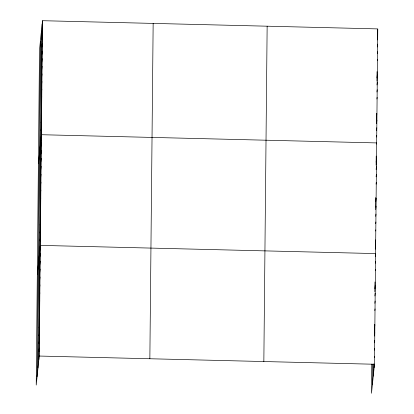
<?xml version="1.0" encoding="UTF-8"?>
<svg xmlns="http://www.w3.org/2000/svg" width="414" height="414" viewBox="0 0 414 414"><rect width="100%" height="100%" fill="white"/><g stroke="black" fill="none" stroke-linecap="round" stroke-linejoin="round"><path stroke-width="0.62" d="M37.089 376.647L40.391 41.302M37.99 367.942L41.286 32.592M38.864 359.487L42.161 24.141M42.518 20.7L39.516 49.752L36.22 385.098L39.221 356.045L42.518 20.7L377.78 28.902L374.484 364.248L371.482 393.3L371.772 364.113M149.858 358.752L153.154 23.407M263.847 361.541L267.144 26.196M372.357 384.849L372.559 364.175M373.257 376.14L373.376 363.978M374.132 367.689L374.163 364.041M374.463 333.637L374.556 324.519M374.877 291.684L374.97 281.955M375.384 240.001L375.296 249.119L375.653 245.678M375.705 207.166L375.803 197.437M376.119 165.212L376.212 156.088M376.538 122.922L376.631 113.42M376.947 81.118L377.04 71.617M377.366 38.678L377.723 29.477M42.088 31.743L42.44 28.302M42.011 39.346L42.368 35.904M41.938 46.948L42.295 43.501M41.861 54.544L42.218 51.103M41.788 62.147L42.145 58.705M41.716 69.749L42.068 66.307M41.638 77.351L41.995 73.909M41.566 84.953L41.917 81.511M41.488 92.555L41.845 89.108M41.416 100.152L41.767 96.71M41.338 107.754L41.695 104.312M41.265 115.356L41.623 111.915M41.188 122.958L41.545 119.517M41.115 130.56L41.472 127.119M38.393 163.768L41.395 134.716L376.662 142.918L376.543 144.067M40.965 146.064L41.317 142.623M40.883 153.972L41.24 150.525M40.805 161.874L41.162 158.433M40.727 169.776L41.084 166.335M40.65 177.684L41.007 174.242M40.572 185.586L40.929 182.144M40.494 193.493L40.851 190.052M40.417 201.395L40.774 197.954M40.339 209.303L40.696 205.861M40.261 217.205L40.619 213.764M40.184 225.112L40.541 221.666M40.106 233.015L40.463 229.573M40.029 240.922L40.386 237.476M37.307 274.435L40.308 245.383L375.57 253.585L375.275 256.452M39.873 256.727L40.23 253.285M39.796 264.634L40.153 261.193M39.718 272.536L40.075 269.095M39.64 280.444L39.998 277.002M39.563 288.346L39.92 284.904M39.485 296.253L39.842 292.812M39.408 304.155L39.765 300.714M39.33 312.063L39.687 308.621M39.252 319.965L39.609 316.524M39.175 327.872L39.532 324.426M39.097 335.775L39.454 332.333M39.02 343.682L39.377 340.236M38.942 351.584L39.299 348.143M377.351 39.946L377.708 36.504M377.335 46.973L377.63 44.101M377.382 53.427L377.558 51.703M377.366 60.454L377.485 59.305M376.978 77.951L377.335 74.51M376.963 84.979L377.257 82.112M376.947 92.006L377.185 89.709M376.931 99.034L377.107 97.311M376.605 115.956L376.844 113.664M376.528 123.558L376.885 120.117M376.512 130.586L376.812 127.719M376.559 137.039L376.735 135.316M376.15 162.169L376.507 158.728M376.129 169.502L376.429 166.635M376.114 176.83L376.352 174.537M376.093 184.163L376.274 182.439M375.762 201.696L376.119 198.249M375.684 209.598L376.041 206.156M375.726 216.356L375.964 214.059M375.705 223.684L375.886 221.966M375.689 231.017L375.808 229.868M375.374 241.217L375.493 240.068M375.317 263.211L375.493 261.488M375.301 270.539L375.415 269.395M374.908 288.646L375.26 285.199M374.887 295.974L375.182 293.107M374.872 303.307L375.105 301.009M374.851 310.635L375.027 308.916M374.52 328.167L374.872 324.726M374.442 336.07L374.794 332.628M374.479 342.828L374.717 340.536M374.463 350.161L374.639 348.438M374.442 357.489L374.561 356.345M39.221 356.045L374.484 364.248"/></g></svg>
